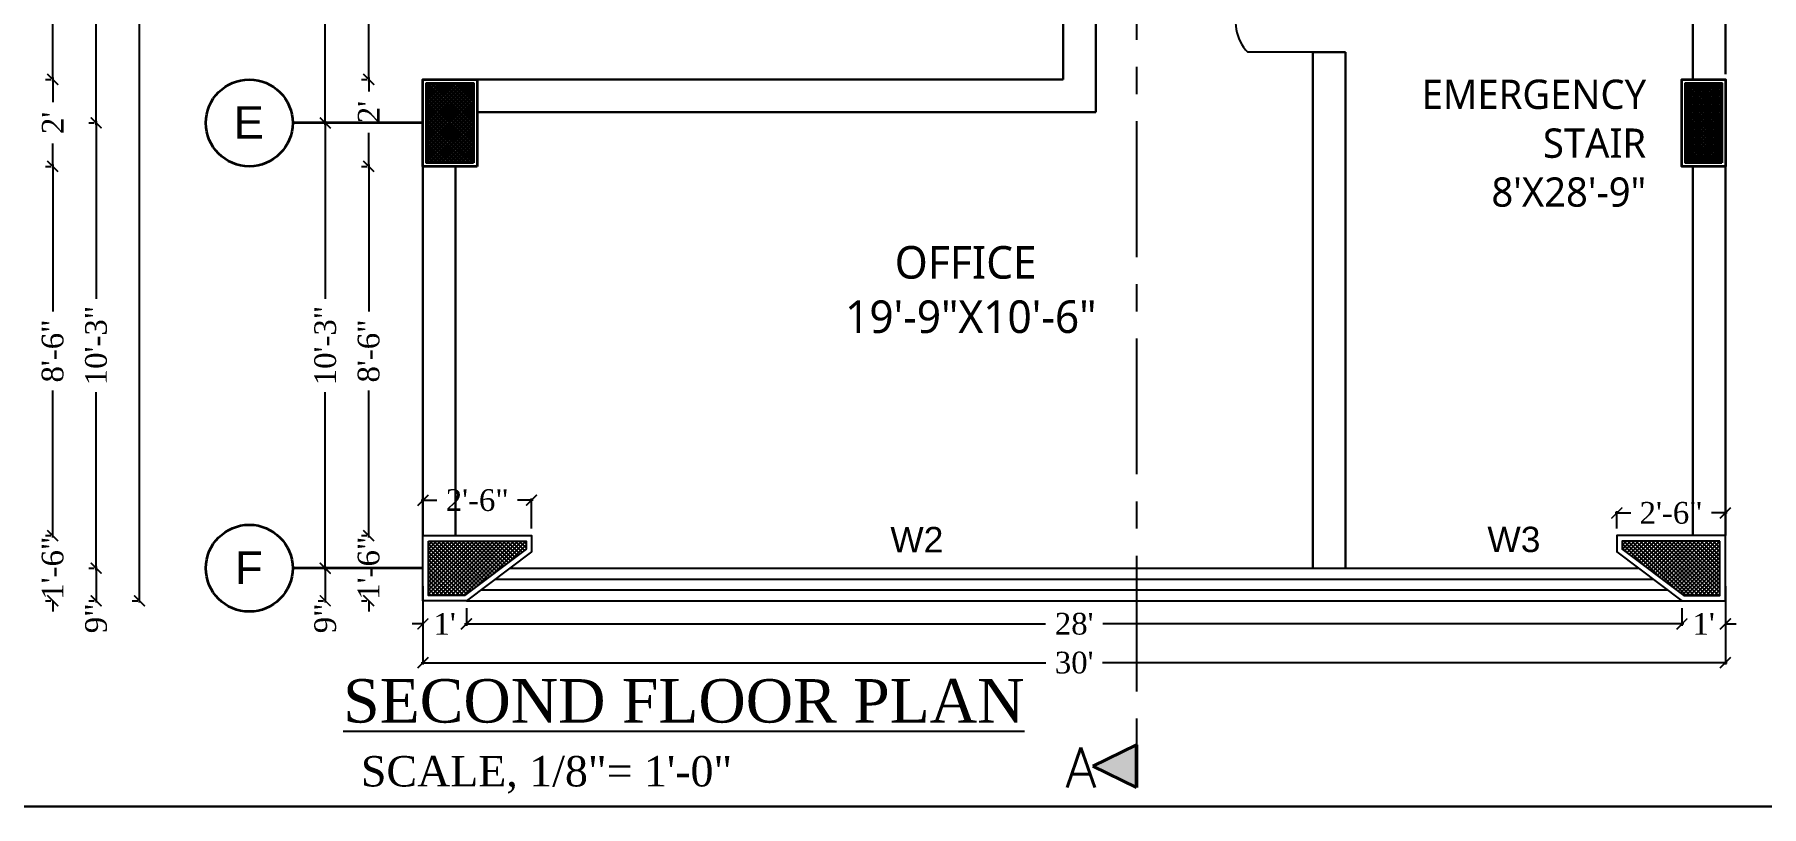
# Model space of a CAD drawing. Header units: inches. Extents: x 137014 to 144844, y -150241 to -148176.
# Drawn here: x 140044.8 to 140522.1, y -150221.1 to -150007.9 of the extents above; entities that cross this region are included whole.
import ezdxf

# ---------------------------------------------------------------- set-up
doc = ezdxf.new("R2010")
doc.units = ezdxf.units.IN
doc.header["$LTSCALE"] = 15
doc.header["$MEASUREMENT"] = 0
doc.header["$PDMODE"] = 2
doc.linetypes.add('CENTER', pattern=[2, 1.25, -0.25, 0.25, -0.25])
doc.linetypes.add('DASHEDX2', pattern=[1.5, 1, -0.5])
doc.layers.get('0').update_dxf_attribs({"linetype": 'CONTINUOUS'})
doc.layers.get('Defpoints').update_dxf_attribs({"linetype": 'CONTINUOUS'})
for name, color, linetype in [('COLUMN', 4, 'CONTINUOUS'), ('Column Hatch', 32, 'CONTINUOUS'), ('dimenion', 8, 'CONTINUOUS'), ('door', 74, 'CONTINUOUS'), ('dooted', 7, 'DASHEDX2'), ('HATCH', 252, 'CONTINUOUS'), ('TEXT', 2, 'CONTINUOUS'), ('TXT', 3, 'CONTINUOUS'), ('WINDOW', 140, 'CONTINUOUS')]:
    doc.layers.add(name, color=color, linetype=linetype)
for name, color, linetype, lineweight in [('DIMENSION', 251, 'CONTINUOUS', 15), ('tex2', 2, 'CONTINUOUS', 0), ('WALL', 1, 'CONTINUOUS', 30), ('WALLS', 1, 'CONTINUOUS', 50)]:
    doc.layers.add(name, color=color, linetype=linetype, lineweight=lineweight)
doc.styles.add('arial', font='times.ttf')
doc.styles.add('ROMANS', font='romans.shx')
doc.styles.get("Standard").update_dxf_attribs({"font": 'romand.shx', "height": 8})
doc.styles.add('times', font='times.ttf', dxfattribs={"height": 6})
doc.dimstyles.new('NAUMAN', dxfattribs={"dimtxt": 7, "dimasz": 3, "dimexe": 0.5, "dimexo": 2, "dimgap": 3, "dimtad": 0, "dimdec": 1, "dimzin": 0, "dimdsep": 46, "dimlunit": 4, "dimtxsty": 'times', "dimblk1": 'ARCHTICK', "dimblk2": 'ARCHTICK', "dimsah": 1, "dimcen": 0, "dimdle": 0.5, "dimclrd": 256, "dimclre": 256, "dimclrt": 2, "dimadec": 0, "dimazin": 0, "dimtfac": 1, "dimtdec": 1, "dimtix": 1, "dimtofl": 0, "dimtmove": 1, "dimatfit": 3, "dimldrblk": 'ARCHTICK', "dimfxl": 4, "dimtolj": 1, "dimtzin": 0, "dimarcsym": 0})
pattern_1 = [(45, (112010.85096, -150784.0683), (-0.561266008, 0.561266008), []), (135, (112010.85096, -150784.0683), (-0.561266008, -0.561266008), [])]

# ---------------------------------------------------------------- blocks, each defined once
blk = doc.blocks.new('_ARCHTICK')
at = {"color": 0, "linetype": 'ByBlock', "const_width": 0.15}
blk.add_lwpolyline([(-0.5, -0.5), (0.5, 0.5)], dxfattribs=at)
blk = doc.blocks.new('*D859')
at = {"layer": 'Defpoints', "color": 0, "ltscale": 5, "transparency": 16777216}
for p in [(140061.81, -150032.28), (140061.81, -150155.28), (140061.81, -150155.28)]:
    blk.add_point(p, dxfattribs=at)
at = {"layer": 'HATCH', "lineweight": -2, "ltscale": 5, "transparency": 16777216}
for p, q in [((140059.81, -150032.28), (140061.31, -150032.28)), ((140061.81, -150031.78), (140061.81, -150080.87)), ((140061.81, -150155.78), (140061.81, -150106.7)), ((140059.81, -150155.28), (140061.31, -150155.28))]:
    blk.add_line(p, q, dxfattribs=at)
at = {"layer": 'HATCH', "lineweight": -2, "ltscale": 5, "transparency": 16777216, "xscale": 3, "yscale": 3, "zscale": 3}
for p, rotation in [((140061.81, -150032.28), 90), ((140061.81, -150155.28), 270)]:
    blk.add_blockref('_ARCHTICK', p, dxfattribs=dict(at, rotation=rotation))
at = {"layer": 'HATCH', "color": 2, "ltscale": 5, "transparency": 16777216, "insert": (140061.81, -150093.78), "char_height": 6, "attachment_point": 5, "rotation": 90, "style": 'times'}
blk.add_mtext('\\A1;10\'-3"', dxfattribs=at)
blk = doc.blocks.new('*D867')
at = {"layer": 'Defpoints', "color": 0, "ltscale": 5, "transparency": 16777216}
for p in [(140061.81, -149856.28), (140061.81, -150032.28), (140061.81, -150032.28)]:
    blk.add_point(p, dxfattribs=at)
at = {"layer": 'HATCH', "lineweight": -2, "ltscale": 5, "transparency": 16777216}
for p, q in [((140059.81, -149856.28), (140061.31, -149856.28)), ((140061.81, -149855.78), (140061.81, -149931.37)), ((140061.81, -150032.78), (140061.81, -149957.2)), ((140059.81, -150032.28), (140061.31, -150032.28))]:
    blk.add_line(p, q, dxfattribs=at)
at = {"layer": 'HATCH', "lineweight": -2, "ltscale": 5, "transparency": 16777216, "xscale": 3, "yscale": 3, "zscale": 3}
for p, rotation in [((140061.81, -149856.28), 90), ((140061.81, -150032.28), 270)]:
    blk.add_blockref('_ARCHTICK', p, dxfattribs=dict(at, rotation=rotation))
at = {"layer": 'HATCH', "color": 2, "ltscale": 5, "transparency": 16777216, "insert": (140061.81, -149944.28), "char_height": 6, "attachment_point": 5, "rotation": 90, "style": 'times'}
blk.add_mtext('\\A1;14\'-8"', dxfattribs=at)
blk = doc.blocks.new('*D870')
at = {"layer": 'Defpoints', "color": 0, "ltscale": 5, "transparency": 16777216}
for p in [(140061.81, -150155.28), (140061.81, -150164.28), (140061.81, -150164.28)]:
    blk.add_point(p, dxfattribs=at)
at = {"layer": 'HATCH', "lineweight": -2, "ltscale": 5, "transparency": 16777216}
for p, q in [((140061.81, -150154.78), (140061.81, -150164.78)), ((140059.81, -150155.28), (140061.31, -150155.28)), ((140059.81, -150164.28), (140061.31, -150164.28))]:
    blk.add_line(p, q, dxfattribs=at)
at = {"layer": 'HATCH', "lineweight": -2, "ltscale": 5, "transparency": 16777216, "xscale": 3, "yscale": 3, "zscale": 3}
for p, rotation in [((140061.81, -150155.28), 90), ((140061.81, -150164.28), 270)]:
    blk.add_blockref('_ARCHTICK', p, dxfattribs=dict(at, rotation=rotation))
at = {"layer": 'HATCH', "color": 2, "ltscale": 5, "transparency": 16777216, "insert": (140061.81, -150169.13), "char_height": 6, "attachment_point": 5, "rotation": 90, "style": 'times'}
blk.add_mtext('\\A1;9"', dxfattribs=at)
blk = doc.blocks.new('*D871')
at = {"layer": 'Defpoints', "color": 0, "ltscale": 5, "transparency": 16777216}
for p in [(140049.81, -150020.28), (140049.81, -150044.28), (140049.81, -150044.28)]:
    blk.add_point(p, dxfattribs=at)
at = {"layer": 'HATCH', "lineweight": -2, "ltscale": 5, "transparency": 16777216}
for p, q in [((140047.81, -150020.28), (140049.31, -150020.28)), ((140049.81, -150019.78), (140049.81, -150026.55)), ((140049.81, -150044.78), (140049.81, -150038.01)), ((140047.81, -150044.28), (140049.31, -150044.28))]:
    blk.add_line(p, q, dxfattribs=at)
at = {"layer": 'HATCH', "lineweight": -2, "ltscale": 5, "transparency": 16777216, "xscale": 3, "yscale": 3, "zscale": 3}
for p, rotation in [((140049.81, -150020.28), 90), ((140049.81, -150044.28), 270)]:
    blk.add_blockref('_ARCHTICK', p, dxfattribs=dict(at, rotation=rotation))
at = {"layer": 'HATCH', "color": 2, "ltscale": 5, "transparency": 16777216, "insert": (140049.81, -150032.28), "char_height": 6, "attachment_point": 5, "rotation": 90, "style": 'times'}
blk.add_mtext("\\A1;2'", dxfattribs=at)
blk = doc.blocks.new('*D873')
at = {"layer": 'Defpoints', "color": 0, "ltscale": 5, "transparency": 16777216}
for p in [(140049.81, -149868.28), (140049.81, -150020.28), (140049.81, -150020.28)]:
    blk.add_point(p, dxfattribs=at)
at = {"layer": 'HATCH', "lineweight": -2, "ltscale": 5, "transparency": 16777216}
for p, q in [((140047.81, -149868.28), (140049.31, -149868.28)), ((140049.81, -149867.78), (140049.81, -149931.37)), ((140049.81, -150020.78), (140049.81, -149957.2)), ((140047.81, -150020.28), (140049.31, -150020.28))]:
    blk.add_line(p, q, dxfattribs=at)
at = {"layer": 'HATCH', "lineweight": -2, "ltscale": 5, "transparency": 16777216, "xscale": 3, "yscale": 3, "zscale": 3}
for p, rotation in [((140049.81, -149868.28), 90), ((140049.81, -150020.28), 270)]:
    blk.add_blockref('_ARCHTICK', p, dxfattribs=dict(at, rotation=rotation))
at = {"layer": 'HATCH', "color": 2, "ltscale": 5, "transparency": 16777216, "insert": (140049.81, -149944.28), "char_height": 6, "attachment_point": 5, "rotation": 90, "style": 'times'}
blk.add_mtext('\\A1;12\'-8"', dxfattribs=at)
blk = doc.blocks.new('*D875')
at = {"layer": 'Defpoints', "color": 0, "ltscale": 5, "transparency": 16777216}
for p in [(140049.81, -150146.28), (140049.81, -150164.28), (140049.81, -150164.28)]:
    blk.add_point(p, dxfattribs=at)
at = {"layer": 'HATCH', "lineweight": -2, "ltscale": 5, "transparency": 16777216}
for p, q in [((140049.81, -150146.28), (140049.81, -150143.28)), ((140047.81, -150146.28), (140049.31, -150146.28)), ((140047.81, -150164.28), (140049.31, -150164.28)), ((140049.81, -150164.28), (140049.81, -150167.28))]:
    blk.add_line(p, q, dxfattribs=at)
at = {"layer": 'HATCH', "lineweight": -2, "ltscale": 5, "transparency": 16777216, "xscale": 3, "yscale": 3, "zscale": 3}
for p, rotation in [((140049.81, -150146.28), 270), ((140049.81, -150164.28), 90)]:
    blk.add_blockref('_ARCHTICK', p, dxfattribs=dict(at, rotation=rotation))
at = {"layer": 'HATCH', "color": 2, "ltscale": 5, "transparency": 16777216, "insert": (140049.81, -150155.28), "char_height": 6, "attachment_point": 5, "rotation": 90, "style": 'times'}
blk.add_mtext('\\A1;1\'-6"', dxfattribs=at)
blk = doc.blocks.new('*D876')
at = {"layer": 'Defpoints', "color": 0, "ltscale": 5, "transparency": 16777216}
for p in [(140049.81, -150044.28), (140049.81, -150146.28), (140049.81, -150146.28)]:
    blk.add_point(p, dxfattribs=at)
at = {"layer": 'HATCH', "lineweight": -2, "ltscale": 5, "transparency": 16777216}
for p, q in [((140047.81, -150044.28), (140049.31, -150044.28)), ((140049.81, -150043.78), (140049.81, -150084.33)), ((140049.81, -150146.78), (140049.81, -150106.23)), ((140047.81, -150146.28), (140049.31, -150146.28))]:
    blk.add_line(p, q, dxfattribs=at)
at = {"layer": 'HATCH', "lineweight": -2, "ltscale": 5, "transparency": 16777216, "xscale": 3, "yscale": 3, "zscale": 3}
for p, rotation in [((140049.81, -150044.28), 90), ((140049.81, -150146.28), 270)]:
    blk.add_blockref('_ARCHTICK', p, dxfattribs=dict(at, rotation=rotation))
at = {"layer": 'HATCH', "color": 2, "ltscale": 5, "transparency": 16777216, "insert": (140049.81, -150095.28), "char_height": 6, "attachment_point": 5, "rotation": 90, "style": 'times'}
blk.add_mtext('\\A1;8\'-6"', dxfattribs=at)
blk = doc.blocks.new('*D877')
at = {"layer": 'Defpoints', "color": 0, "ltscale": 5, "transparency": 16777216}
for p in [(140073.81, -149444.28), (140073.81, -150164.28), (140073.81, -150164.28)]:
    blk.add_point(p, dxfattribs=at)
at = {"layer": 'HATCH', "lineweight": -2, "ltscale": 5, "transparency": 16777216}
for p, q in [((140073.81, -149443.78), (140073.81, -149796.43)), ((140071.81, -149444.28), (140073.31, -149444.28)), ((140073.81, -150164.78), (140073.81, -149812.13)), ((140071.81, -150164.28), (140073.31, -150164.28))]:
    blk.add_line(p, q, dxfattribs=at)
at = {"layer": 'HATCH', "lineweight": -2, "ltscale": 5, "transparency": 16777216, "xscale": 3, "yscale": 3, "zscale": 3}
for p, rotation in [((140073.81, -149444.28), 90), ((140073.81, -150164.28), 270)]:
    blk.add_blockref('_ARCHTICK', p, dxfattribs=dict(at, rotation=rotation))
at = {"layer": 'HATCH', "color": 2, "ltscale": 5, "transparency": 16777216, "insert": (140073.81, -149804.28), "char_height": 6, "attachment_point": 5, "rotation": 90, "style": 'times'}
blk.add_mtext("\\A1;60'", dxfattribs=at)
blk = doc.blocks.new('ddd')
at = {"layer": 'Column Hatch', "lineweight": 35}
h = blk.add_hatch(dxfattribs=at)
h.set_pattern_fill('ANSI37', color=256, scale=6, angle=270)
h.paths.add_polyline_path([(1, -23), (11, -23), (11, -1), (1, -1)])
at = {"layer": 'COLUMN', "lineweight": 35}
blk.add_lwpolyline([(0, -24), (12, -24), (12, 0), (0, 0)], close=True, dxfattribs=at)
at = {"layer": 'Column Hatch', "lineweight": 35}
blk.add_lwpolyline([(1, -23), (11, -23), (11, -1), (1, -1)], close=True, dxfattribs=at)
blk = doc.blocks.new('*D944')
at = {"layer": 'Defpoints', "color": 0, "ltscale": 5, "transparency": 16777216}
for p in [(140152.15, -150136.51), (140152.15, -150146.28), (140182.15, -150146.28)]:
    blk.add_point(p, dxfattribs=at)
at = {"layer": 'HATCH', "lineweight": -2, "ltscale": 5, "transparency": 16777216}
for p, q in [((140152.15, -150144.28), (140152.15, -150136.01)), ((140182.15, -150144.28), (140182.15, -150136.01)), ((140151.65, -150136.51), (140156.03, -150136.51)), ((140182.65, -150136.51), (140178.27, -150136.51))]:
    blk.add_line(p, q, dxfattribs=at)
at = {"layer": 'HATCH', "lineweight": -2, "ltscale": 5, "transparency": 16777216, "xscale": 3, "yscale": 3, "zscale": 3, "rotation": 180}
blk.add_blockref('_ARCHTICK', (140152.15, -150136.51), dxfattribs=at)
at = {"layer": 'HATCH', "lineweight": -2, "ltscale": 5, "transparency": 16777216, "xscale": 3, "yscale": 3, "zscale": 3}
blk.add_blockref('_ARCHTICK', (140182.15, -150136.51), dxfattribs=at)
at = {"layer": 'HATCH', "color": 2, "ltscale": 5, "transparency": 16777216, "insert": (140167.15, -150136.51), "char_height": 6, "attachment_point": 5, "style": 'times'}
blk.add_mtext('\\A1;2\'-6"', dxfattribs=at)
blk = doc.blocks.new('*D945')
at = {"layer": 'Defpoints', "color": 0, "ltscale": 5, "transparency": 16777216}
for p in [(140482.15, -150140.03), (140482.15, -150146.28), (140512.15, -150146.28)]:
    blk.add_point(p, dxfattribs=at)
at = {"layer": 'HATCH', "lineweight": -2, "ltscale": 5, "transparency": 16777216}
for p, q in [((140481.65, -150140.03), (140486.03, -150140.03)), ((140482.15, -150144.28), (140482.15, -150139.53)), ((140512.65, -150140.03), (140508.27, -150140.03)), ((140512.15, -150144.28), (140512.15, -150139.53))]:
    blk.add_line(p, q, dxfattribs=at)
at = {"layer": 'HATCH', "lineweight": -2, "ltscale": 5, "transparency": 16777216, "xscale": 3, "yscale": 3, "zscale": 3, "rotation": 180}
blk.add_blockref('_ARCHTICK', (140482.15, -150140.03), dxfattribs=at)
at = {"layer": 'HATCH', "lineweight": -2, "ltscale": 5, "transparency": 16777216, "xscale": 3, "yscale": 3, "zscale": 3}
blk.add_blockref('_ARCHTICK', (140512.15, -150140.03), dxfattribs=at)
at = {"layer": 'HATCH', "color": 2, "ltscale": 5, "transparency": 16777216, "insert": (140497.15, -150140.03), "char_height": 6, "attachment_point": 5, "style": 'times'}
blk.add_mtext('\\A1;2\'-6"', dxfattribs=at)
blk = doc.blocks.new('*D1003')
at = {"layer": 'Defpoints', "color": 0, "ltscale": 5, "transparency": 16777216}
for p in [(140125.15, -149856.28), (140125.15, -150032.28), (140125.15, -150032.28)]:
    blk.add_point(p, dxfattribs=at)
at = {"layer": 'HATCH', "lineweight": -2, "ltscale": 5, "transparency": 16777216}
for p, q in [((140123.15, -149856.28), (140124.65, -149856.28)), ((140125.15, -149855.78), (140125.15, -149931.37)), ((140125.15, -150032.78), (140125.15, -149957.2)), ((140123.15, -150032.28), (140124.65, -150032.28))]:
    blk.add_line(p, q, dxfattribs=at)
at = {"layer": 'HATCH', "lineweight": -2, "ltscale": 5, "transparency": 16777216, "xscale": 3, "yscale": 3, "zscale": 3}
for p, rotation in [((140125.15, -149856.28), 90), ((140125.15, -150032.28), 270)]:
    blk.add_blockref('_ARCHTICK', p, dxfattribs=dict(at, rotation=rotation))
at = {"layer": 'HATCH', "color": 2, "ltscale": 5, "transparency": 16777216, "insert": (140125.15, -149944.28), "char_height": 6, "attachment_point": 5, "rotation": 90, "style": 'times'}
blk.add_mtext('\\A1;14\'-8"', dxfattribs=at)
blk = doc.blocks.new('*D1004')
at = {"layer": 'Defpoints', "color": 0, "ltscale": 5, "transparency": 16777216}
for p in [(140125.15, -150032.28), (140125.15, -150155.28), (140125.15, -150155.28)]:
    blk.add_point(p, dxfattribs=at)
at = {"layer": 'HATCH', "lineweight": -2, "ltscale": 5, "transparency": 16777216}
for p, q in [((140123.15, -150032.28), (140124.65, -150032.28)), ((140125.15, -150031.78), (140125.15, -150080.87)), ((140125.15, -150155.78), (140125.15, -150106.7)), ((140123.15, -150155.28), (140124.65, -150155.28))]:
    blk.add_line(p, q, dxfattribs=at)
at = {"layer": 'HATCH', "lineweight": -2, "ltscale": 5, "transparency": 16777216, "xscale": 3, "yscale": 3, "zscale": 3}
for p, rotation in [((140125.15, -150032.28), 90), ((140125.15, -150155.28), 270)]:
    blk.add_blockref('_ARCHTICK', p, dxfattribs=dict(at, rotation=rotation))
at = {"layer": 'HATCH', "color": 2, "ltscale": 5, "transparency": 16777216, "insert": (140125.15, -150093.78), "char_height": 6, "attachment_point": 5, "rotation": 90, "style": 'times'}
blk.add_mtext('\\A1;10\'-3"', dxfattribs=at)
blk = doc.blocks.new('*D1005')
at = {"layer": 'Defpoints', "color": 0, "ltscale": 5, "transparency": 16777216}
for p in [(140125.15, -150155.28), (140125.15, -150164.28), (140125.15, -150164.28)]:
    blk.add_point(p, dxfattribs=at)
at = {"layer": 'HATCH', "lineweight": -2, "ltscale": 5, "transparency": 16777216}
for p, q in [((140125.15, -150154.78), (140125.15, -150164.78)), ((140123.15, -150155.28), (140124.65, -150155.28)), ((140123.15, -150164.28), (140124.65, -150164.28))]:
    blk.add_line(p, q, dxfattribs=at)
at = {"layer": 'HATCH', "lineweight": -2, "ltscale": 5, "transparency": 16777216, "xscale": 3, "yscale": 3, "zscale": 3}
for p, rotation in [((140125.15, -150155.28), 90), ((140125.15, -150164.28), 270)]:
    blk.add_blockref('_ARCHTICK', p, dxfattribs=dict(at, rotation=rotation))
at = {"layer": 'HATCH', "color": 2, "ltscale": 5, "transparency": 16777216, "insert": (140125.15, -150169.13), "char_height": 6, "attachment_point": 5, "rotation": 90, "style": 'times'}
blk.add_mtext('\\A1;9"', dxfattribs=at)
blk = doc.blocks.new('*D1013')
at = {"layer": 'Defpoints', "color": 0, "ltscale": 5, "transparency": 16777216}
for p in [(140137.15, -149868.28), (140137.15, -150020.28), (140137.15, -150020.28)]:
    blk.add_point(p, dxfattribs=at)
at = {"layer": 'HATCH', "lineweight": -2, "ltscale": 5, "transparency": 16777216}
for p, q in [((140135.15, -149868.28), (140136.65, -149868.28)), ((140137.15, -149867.78), (140137.15, -149931.37)), ((140137.15, -150020.78), (140137.15, -149957.2)), ((140135.15, -150020.28), (140136.65, -150020.28))]:
    blk.add_line(p, q, dxfattribs=at)
at = {"layer": 'HATCH', "lineweight": -2, "ltscale": 5, "transparency": 16777216, "xscale": 3, "yscale": 3, "zscale": 3}
for p, rotation in [((140137.15, -149868.28), 90), ((140137.15, -150020.28), 270)]:
    blk.add_blockref('_ARCHTICK', p, dxfattribs=dict(at, rotation=rotation))
at = {"layer": 'HATCH', "color": 2, "ltscale": 5, "transparency": 16777216, "insert": (140137.15, -149944.28), "char_height": 6, "attachment_point": 5, "rotation": 90, "style": 'times'}
blk.add_mtext('\\A1;12\'-8"', dxfattribs=at)
blk = doc.blocks.new('*D1014')
at = {"layer": 'Defpoints', "color": 0, "ltscale": 5, "transparency": 16777216}
for p in [(140137.15, -150020.28), (140137.15, -150044.28), (140137.15, -150044.28)]:
    blk.add_point(p, dxfattribs=at)
at = {"layer": 'HATCH', "lineweight": -2, "ltscale": 5, "transparency": 16777216}
for p, q in [((140135.15, -150020.28), (140136.65, -150020.28)), ((140137.15, -150019.78), (140137.15, -150023.56)), ((140137.15, -150044.78), (140137.15, -150035.01)), ((140135.15, -150044.28), (140136.65, -150044.28))]:
    blk.add_line(p, q, dxfattribs=at)
at = {"layer": 'HATCH', "lineweight": -2, "ltscale": 5, "transparency": 16777216, "xscale": 3, "yscale": 3, "zscale": 3}
for p, rotation in [((140137.15, -150020.28), 90), ((140137.15, -150044.28), 270)]:
    blk.add_blockref('_ARCHTICK', p, dxfattribs=dict(at, rotation=rotation))
at = {"layer": 'HATCH', "color": 2, "ltscale": 5, "transparency": 16777216, "insert": (140137.15, -150029.28), "char_height": 6, "attachment_point": 5, "rotation": 90, "style": 'times'}
blk.add_mtext("\\A1;2'", dxfattribs=at)
blk = doc.blocks.new('*D1015')
at = {"layer": 'Defpoints', "color": 0, "ltscale": 5, "transparency": 16777216}
for p in [(140137.15, -150044.28), (140137.15, -150146.28), (140137.15, -150146.28)]:
    blk.add_point(p, dxfattribs=at)
at = {"layer": 'HATCH', "lineweight": -2, "ltscale": 5, "transparency": 16777216}
for p, q in [((140135.15, -150044.28), (140136.65, -150044.28)), ((140137.15, -150043.78), (140137.15, -150084.33)), ((140137.15, -150146.78), (140137.15, -150106.23)), ((140135.15, -150146.28), (140136.65, -150146.28))]:
    blk.add_line(p, q, dxfattribs=at)
at = {"layer": 'HATCH', "lineweight": -2, "ltscale": 5, "transparency": 16777216, "xscale": 3, "yscale": 3, "zscale": 3}
for p, rotation in [((140137.15, -150044.28), 90), ((140137.15, -150146.28), 270)]:
    blk.add_blockref('_ARCHTICK', p, dxfattribs=dict(at, rotation=rotation))
at = {"layer": 'HATCH', "color": 2, "ltscale": 5, "transparency": 16777216, "insert": (140137.15, -150095.28), "char_height": 6, "attachment_point": 5, "rotation": 90, "style": 'times'}
blk.add_mtext('\\A1;8\'-6"', dxfattribs=at)
blk = doc.blocks.new('*D1016')
at = {"layer": 'Defpoints', "color": 0, "ltscale": 5, "transparency": 16777216}
for p in [(140137.15, -150146.28), (140137.15, -150164.28), (140137.15, -150164.28)]:
    blk.add_point(p, dxfattribs=at)
at = {"layer": 'HATCH', "lineweight": -2, "ltscale": 5, "transparency": 16777216}
for p, q in [((140137.15, -150146.28), (140137.15, -150143.28)), ((140135.15, -150146.28), (140136.65, -150146.28)), ((140135.15, -150164.28), (140136.65, -150164.28)), ((140137.15, -150164.28), (140137.15, -150167.28))]:
    blk.add_line(p, q, dxfattribs=at)
at = {"layer": 'HATCH', "lineweight": -2, "ltscale": 5, "transparency": 16777216, "xscale": 3, "yscale": 3, "zscale": 3}
for p, rotation in [((140137.15, -150146.28), 270), ((140137.15, -150164.28), 90)]:
    blk.add_blockref('_ARCHTICK', p, dxfattribs=dict(at, rotation=rotation))
at = {"layer": 'HATCH', "color": 2, "ltscale": 5, "transparency": 16777216, "insert": (140137.15, -150155.28), "char_height": 6, "attachment_point": 5, "rotation": 90, "style": 'times'}
blk.add_mtext('\\A1;1\'-6"', dxfattribs=at)
blk = doc.blocks.new('*D1018')
at = {"layer": 'Defpoints', "color": 0, "ltscale": 5, "transparency": 16777216}
for p in [(140152.15, -150158.28), (140512.15, -150158.28), (140152.15, -150181.39)]:
    blk.add_point(p, dxfattribs=at)
at = {"layer": 'dimenion', "lineweight": -2, "ltscale": 5, "transparency": 16777216}
for p, q in [((140152.15, -150160.28), (140152.15, -150181.89)), ((140512.15, -150160.28), (140512.15, -150181.89)), ((140151.65, -150181.39), (140324.29, -150181.39)), ((140512.65, -150181.39), (140340.01, -150181.39))]:
    blk.add_line(p, q, dxfattribs=at)
at = {"layer": 'dimenion', "lineweight": -2, "ltscale": 5, "transparency": 16777216, "xscale": 3, "yscale": 3, "zscale": 3, "rotation": 180}
blk.add_blockref('_ARCHTICK', (140152.15, -150181.39), dxfattribs=at)
at = {"layer": 'dimenion', "lineweight": -2, "ltscale": 5, "transparency": 16777216, "xscale": 3, "yscale": 3, "zscale": 3}
blk.add_blockref('_ARCHTICK', (140512.15, -150181.39), dxfattribs=at)
at = {"layer": 'dimenion', "color": 2, "ltscale": 5, "transparency": 16777216, "insert": (140332.15, -150181.39), "char_height": 6, "attachment_point": 5, "style": 'times'}
blk.add_mtext("\\A1;30'", dxfattribs=at)
blk = doc.blocks.new('*D1019')
at = {"layer": 'Defpoints', "color": 0, "ltscale": 5, "transparency": 16777216}
for p in [(140152.15, -150164.28), (140164.15, -150164.28), (140164.15, -150170.66)]:
    blk.add_point(p, dxfattribs=at)
at = {"layer": 'HATCH', "lineweight": -2, "ltscale": 5, "transparency": 16777216}
for p, q in [((140152.15, -150166.28), (140152.15, -150171.16)), ((140164.15, -150166.28), (140164.15, -150171.16)), ((140152.15, -150170.66), (140149.15, -150170.66)), ((140164.15, -150170.66), (140167.15, -150170.66))]:
    blk.add_line(p, q, dxfattribs=at)
at = {"layer": 'HATCH', "lineweight": -2, "ltscale": 5, "transparency": 16777216, "xscale": 3, "yscale": 3, "zscale": 3}
blk.add_blockref('_ARCHTICK', (140152.15, -150170.66), dxfattribs=at)
at = {"layer": 'HATCH', "lineweight": -2, "ltscale": 5, "transparency": 16777216, "xscale": 3, "yscale": 3, "zscale": 3, "rotation": 180}
blk.add_blockref('_ARCHTICK', (140164.15, -150170.66), dxfattribs=at)
at = {"layer": 'HATCH', "color": 2, "ltscale": 5, "transparency": 16777216, "insert": (140158.15, -150170.66), "char_height": 6, "attachment_point": 5, "style": 'times'}
blk.add_mtext("\\A1;1'", dxfattribs=at)
blk = doc.blocks.new('*D1020')
at = {"layer": 'Defpoints', "color": 0, "ltscale": 5, "transparency": 16777216}
for p in [(140164.15, -150164.28), (140500.15, -150164.28), (140500.15, -150170.66)]:
    blk.add_point(p, dxfattribs=at)
at = {"layer": 'HATCH', "lineweight": -2, "ltscale": 5, "transparency": 16777216}
for p, q in [((140164.15, -150166.28), (140164.15, -150171.16)), ((140500.15, -150166.28), (140500.15, -150171.16)), ((140163.65, -150170.66), (140324.2, -150170.66)), ((140500.65, -150170.66), (140340.09, -150170.66))]:
    blk.add_line(p, q, dxfattribs=at)
at = {"layer": 'HATCH', "lineweight": -2, "ltscale": 5, "transparency": 16777216, "xscale": 3, "yscale": 3, "zscale": 3, "rotation": 180}
blk.add_blockref('_ARCHTICK', (140164.15, -150170.66), dxfattribs=at)
at = {"layer": 'HATCH', "lineweight": -2, "ltscale": 5, "transparency": 16777216, "xscale": 3, "yscale": 3, "zscale": 3}
blk.add_blockref('_ARCHTICK', (140500.15, -150170.66), dxfattribs=at)
at = {"layer": 'HATCH', "color": 2, "ltscale": 5, "transparency": 16777216, "insert": (140332.15, -150170.66), "char_height": 6, "attachment_point": 5, "style": 'times'}
blk.add_mtext("\\A1;28'", dxfattribs=at)
blk = doc.blocks.new('*D1021')
at = {"layer": 'Defpoints', "color": 0, "ltscale": 5, "transparency": 16777216}
for p in [(140500.15, -150164.28), (140512.15, -150164.28), (140500.15, -150170.66)]:
    blk.add_point(p, dxfattribs=at)
at = {"layer": 'HATCH', "lineweight": -2, "ltscale": 5, "transparency": 16777216}
for p, q in [((140500.15, -150166.28), (140500.15, -150171.16)), ((140512.15, -150166.28), (140512.15, -150171.16)), ((140500.15, -150170.66), (140497.15, -150170.66)), ((140512.15, -150170.66), (140515.15, -150170.66))]:
    blk.add_line(p, q, dxfattribs=at)
at = {"layer": 'HATCH', "lineweight": -2, "ltscale": 5, "transparency": 16777216, "xscale": 3, "yscale": 3, "zscale": 3}
blk.add_blockref('_ARCHTICK', (140500.15, -150170.66), dxfattribs=at)
at = {"layer": 'HATCH', "lineweight": -2, "ltscale": 5, "transparency": 16777216, "xscale": 3, "yscale": 3, "zscale": 3, "rotation": 180}
blk.add_blockref('_ARCHTICK', (140512.15, -150170.66), dxfattribs=at)
at = {"layer": 'HATCH', "color": 2, "ltscale": 5, "transparency": 16777216, "insert": (140506.15, -150170.66), "char_height": 6, "attachment_point": 5, "style": 'times'}
blk.add_mtext("\\A1;1'", dxfattribs=at)

msp = doc.modelspace()

# ---------------------------------------------------------------- hatches: boundary and pattern name
at = {"layer": 'Column Hatch', "lineweight": 35}
h = msp.add_hatch(dxfattribs=at)
h.set_pattern_fill('ANSI37', color=256, scale=0.25)
h.set_pattern_definition([(45, (140500.14945, -150020.28335), (-0.561266, 0.561266), []), (135, (140500.14945, -150020.28335), (-0.561266, -0.561266), [])])
h.paths.add_polyline_path([(140166.14945, -150043.28335), (140153.14945, -150043.28335), (140153.14945, -150021.28335), (140166.14945, -150021.28335)])
at = {"layer": 'Column Hatch'}
h = msp.add_hatch(dxfattribs=at)
h.set_pattern_fill('ANSI37', color=256, scale=0.25)
h.set_pattern_definition(pattern_1)
edge = h.paths.add_edge_path(flags=16)
edge.add_arc((140158.14945, -150155.28335), 0.01076, 180, 540, ccw=False)
h.paths.add_polyline_path([(140153.64945, -150147.78335), (140180.64945, -150147.78335), (140180.64945, -150150.03335), (140163.64945, -150162.78335), (140153.64945, -150162.78335)])
h = msp.add_hatch(dxfattribs=at)
h.set_pattern_fill('ANSI37', color=256, scale=0.25)
h.set_pattern_definition(pattern_1)
edge = h.paths.add_edge_path(flags=16)
edge.add_arc((140506.14945, -150155.28335), 0.000325, 180, 540, ccw=False)
edge = h.paths.add_edge_path(flags=0)
edge.add_arc((140482.0145, -150155.27823), 15.14421, 357.9963631, 362.0036369, ccw=False)
edge.add_arc((140493.06597, -150155.54553), 4.09189, 356.3262836, 363.6737164)
edge.add_arc((140485.57817, -150155.01605), 11.57437, 358.6766856, 361.3233144)
edge = h.paths.add_edge_path(flags=16)
edge.add_arc((140482.0145, -150155.27823), 15.14421, 357.9963631, 362.0036369, ccw=False)
edge.add_arc((140493.06597, -150155.54553), 4.09189, 356.3262836, 363.6737164)
edge.add_arc((140485.57817, -150155.01605), 11.57437, 358.6766856, 361.3233144)
h.paths.add_polyline_path([(140510.64945, -150147.78335), (140483.64945, -150147.78335), (140483.64945, -150150.03335), (140500.64945, -150162.78335), (140510.64945, -150162.78335)])
edge = h.paths.add_edge_path(flags=0)
edge.add_arc((140493.06597, -150155.54553), 4.09189, 356.3262836, 363.6737164, ccw=False)
edge.add_arc((140510.36576, -150155.27823), 13.22691, 177.705781, 182.294219, ccw=False)
edge.add_arc((140485.57817, -150155.01605), 11.57437, 358.6766856, 361.3233144, ccw=False)
edge = h.paths.add_edge_path(flags=16)
edge.add_line((140497.14945, -150154.75758), (140497.13704, -150154.74875))
edge.add_arc((140464.48942, -150155.48535), 32.65593, 359.4343904, 361.2925065, ccw=False)
edge.add_line((140497.14375, -150155.80772), (140497.15837, -150155.81594))
edge.add_arc((140581.96887, -150154.57174), 84.81962, 180.1255394, 180.8404902, ccw=False)
edge = h.paths.add_edge_path(flags=0)
edge.add_arc((140493.06597, -150155.54553), 4.09189, 356.3262836, 363.6737164, ccw=False)
edge.add_arc((140510.36576, -150155.27823), 13.22691, 177.705781, 182.294219, ccw=False)
edge.add_arc((140485.57817, -150155.01605), 11.57437, 358.6766856, 361.3233144, ccw=False)
at = {"layer": 'DIMENSION', "ltscale": 5}
msp.add_hatch(color=256, dxfattribs=at).paths.add_polyline_path([(140337.32894, -150209.96263), (140349.35644, -150215.89934), (140349.35644, -150204.02593)])

# ---------------------------------------------------------------- linework, layer by layer
at = {"layer": 'COLUMN', "lineweight": 35}
for p, q in [((140152.14945, -150032.28335), (140116.14945, -150032.28335)), ((140152.14945, -150155.28335), (140116.14945, -150155.28335))]:
    msp.add_line(p, q, dxfattribs=at)
msp.add_lwpolyline([(140167.14945, -150044.28335), (140152.14945, -150044.28335), (140152.14945, -150020.28335), (140167.14945, -150020.28335)], close=True, dxfattribs=at)
at = {"layer": 'COLUMN'}
for points in [[(140152.14945, -150146.28335), (140182.14945, -150146.28335), (140182.14945, -150150.78335), (140164.14945, -150164.28335), (140152.14945, -150164.28335), (140152.14945, -150146.28335)], [(140512.14945, -150146.28335), (140482.14945, -150146.28335), (140482.14945, -150150.78335), (140500.14945, -150164.28335), (140512.14945, -150164.28335), (140512.14945, -150146.28335)]]:
    msp.add_lwpolyline(points, dxfattribs=at)
at = {"layer": 'COLUMN', "lineweight": 35}
for centre in [(140104.14945, -150032.28335), (140104.14945, -150155.28335)]:
    msp.add_circle(centre, 12, dxfattribs=at)
at = {"layer": 'Column Hatch', "lineweight": 35}
msp.add_lwpolyline([(140166.14945, -150043.28335), (140153.14945, -150043.28335), (140153.14945, -150021.28335), (140166.14945, -150021.28335)], close=True, dxfattribs=at)
at = {"layer": 'Column Hatch'}
for points in [[(140153.64945, -150147.78335), (140180.64945, -150147.78335), (140180.64945, -150150.03335), (140163.64945, -150162.78335), (140153.64945, -150162.78335)], [(140510.64945, -150147.78335), (140483.64945, -150147.78335), (140483.64945, -150150.03335), (140500.64945, -150162.78335), (140510.64945, -150162.78335)]]:
    msp.add_lwpolyline(points, close=True, dxfattribs=at)
at = {"layer": 'door'}
msp.add_line((140398.14945, -150012.78335), (140380.14945, -150012.78335), dxfattribs=at)
msp.add_arc((140389.14945, -150004.21192), 12.42857, 90, 223.602819, dxfattribs=at)
at = {"layer": 'dooted', "linetype": 'CENTER', "ltscale": 2}
msp.add_line((140349.35644, -149431.83098), (140349.35644, -150215.89934), dxfattribs=at)
at = {"layer": 'WALL'}
for p, q in [((140503.14945, -150020.28335), (140503.14945, -149868.28335)), ((140512.14945, -150018.78335), (140512.14945, -149868.28335)), ((140329.14945, -149988.28335), (140329.14945, -150020.28335)), ((140338.14945, -149988.28335), (140338.14945, -150029.28335)), ((140398.14945, -150012.78335), (140398.14945, -150155.28335)), ((140398.14945, -150012.78335), (140407.14945, -150012.78335)), ((140407.14945, -150012.78335), (140407.14945, -150155.28335)), ((140329.14945, -150020.28335), (140167.14945, -150020.28335)), ((140167.14945, -150029.28335), (140338.14945, -150029.28335)), ((140167.14945, -150035.28335), (140167.14945, -150044.28335)), ((140152.14945, -150044.28335), (140152.14945, -150146.28335)), ((140161.14945, -150044.28335), (140161.14945, -150146.28335)), ((140167.14945, -150044.28335), (140161.14945, -150044.28335)), ((140503.14945, -150146.28335), (140503.14945, -150044.28335)), ((140512.14945, -150146.28335), (140512.14945, -150044.28335)), ((139129.51063, -150221.08812), (141865.51063, -150221.08812))]:
    msp.add_line(p, q, dxfattribs=at)
at = {"layer": 'WALLS', "ltscale": 5}
for p, q in [((140337.32894, -150209.96263), (140349.35644, -150204.02593)), ((140349.35644, -150215.89934), (140349.35644, -150204.02593)), ((140349.35644, -150215.89934), (140337.32894, -150209.96263))]:
    msp.add_line(p, q, dxfattribs=at)
at = {"layer": 'WINDOW'}
for p, q in [((140172.14945, -150158.28335), (140492.14945, -150158.28335)), ((140176.14945, -150155.28335), (140488.14945, -150155.28335)), ((140164.14945, -150164.28335), (140500.14945, -150164.28335)), ((140168.14945, -150161.28335), (140496.14945, -150161.28335))]:
    msp.add_line(p, q, dxfattribs=at)

# ---------------------------------------------------------------- block references
at = {"layer": 'COLUMN', "xscale": -1}
msp.add_blockref('ddd', (140512.14945, -150020.28335), dxfattribs=at)

# ---------------------------------------------------------------- texts
at = {"layer": 'tex2', "attachment_point": 5, "style": 'arial'}
for s, insert, char_height in [('{\\fArial|b0|i0|c0|p34;E}', (140104.0147, -150032.15863), 9), ('{\\fArial|b0|i0|c0|p34;W2}', (140288.66669, -150147.37502), 7), ('{\\fArial|b0|i0|c0|p34;W3}', (140453.69711, -150147.37502), 7), ('{\\fArial|b0|i0|c0|p34;F}', (140104.0147, -150155.15863), 9)]:
    msp.add_mtext(s, dxfattribs=dict(at, insert=insert, char_height=char_height))
at = {"layer": 'TEXT', "style": 'ROMANS'}
msp.add_text('A', height=11.088, dxfattribs=at).set_placement((140329.73976, -150215.89404))
at = {"layer": 'TEXT'}
for s, insert, char_height, width, attachment_point in [('\\A1;{\\fTrebuchet MS|b0|i0|c0|p34;EMERGENCY \\PSTAIR\\P8\'X28\'-9"}', (140490.25117, -150020.31835), 8.1, 68.3130951, 3), ('\\A1;\\pi24.18247;{\\fTrebuchet MS|b0|i0|c0|p34;OFFICE\\P\\pi10.47641;19\'-9"X10\'-6"}', (140258.35568, -150066.29871), 9, 86.3649364, 1)]:
    msp.add_mtext(s, dxfattribs=dict(at, insert=insert, char_height=char_height, width=width, attachment_point=attachment_point))
at = {"layer": 'TXT', "style": 'arial'}
msp.add_text('SCALE, 1/8"= 1\'-0" ', height=8.4, dxfattribs=at).set_placement((140135.00291, -150215.56528))
at = {"layer": 'TXT', "insert": (140318.41551, -150185.91456), "char_height": 12, "width": 336.6115126, "attachment_point": 3, "style": 'arial'}
msp.add_mtext('{\\LSECOND FLOOR PLAN}', dxfattribs=at)

# ---------------------------------------------------------------- dimensions: what is measured, and where the dimension line sits
at = {"layer": 'dimenion', "ltscale": 5}
dim = msp.add_linear_dim(base=(140152.14945, -150181.39375), p1=(140512.14945, -150158.28335), p2=(140152.14945, -150158.28335), angle=180, dimstyle='NAUMAN', dxfattribs=at)
dim.commit()
dim.dimension.update_dxf_attribs({"geometry": '*D1018', "text_midpoint": (140332.14945, -150181.39375)})
at = {"layer": 'HATCH', "ltscale": 5}
for base, p1, p2, picture, middle in [((140073.81484, -150164.28335), (140073.81484, -149444.28335), (140073.81484, -150164.28335), '*D877', (140073.81484, -149804.28335)), ((140061.81484, -150032.28335), (140061.81484, -149856.28335), (140061.81484, -150032.28335), '*D867', (140061.81484, -149944.28335)), ((140125.14945, -150032.28335), (140125.14945, -149856.28335), (140125.14945, -150032.28335), '*D1003', (140125.14945, -149944.28335)), ((140049.81484, -150020.28335), (140049.81484, -149868.28335), (140049.81484, -150020.28335), '*D873', (140049.81484, -149944.28335)), ((140137.14945, -150020.28335), (140137.14945, -149868.28335), (140137.14945, -150020.28335), '*D1013', (140137.14945, -149944.28335)), ((140049.81484, -150044.28335), (140049.81484, -150020.28335), (140049.81484, -150044.28335), '*D871', (140049.81484, -150032.28335)), ((140061.81484, -150155.28335), (140061.81484, -150032.28335), (140061.81484, -150155.28335), '*D859', (140061.81484, -150093.78335)), ((140125.14945, -150155.28335), (140125.14945, -150032.28335), (140125.14945, -150155.28335), '*D1004', (140125.14945, -150093.78335)), ((140049.81484, -150146.28335), (140049.81484, -150044.28335), (140049.81484, -150146.28335), '*D876', (140049.81484, -150095.28335)), ((140137.14945, -150146.28335), (140137.14945, -150044.28335), (140137.14945, -150146.28335), '*D1015', (140137.14945, -150095.28335)), ((140049.81484, -150164.28335), (140049.81484, -150146.28335), (140049.81484, -150164.28335), '*D875', (140049.81484, -150155.28335)), ((140137.14945, -150164.28335), (140137.14945, -150146.28335), (140137.14945, -150164.28335), '*D1016', (140137.14945, -150155.28335))]:
    dim = msp.add_linear_dim(base=base, p1=p1, p2=p2, angle=90, dimstyle='NAUMAN', dxfattribs=at)
    dim.commit()
    dim.dimension.update_dxf_attribs({"geometry": picture, "text_midpoint": middle})
for base, p1, p2, picture, middle in [((140137.14945, -150044.28335), (140137.14945, -150020.28335), (140137.14945, -150044.28335), '*D1014', (140137.14945, -150029.28471)), ((140061.81484, -150164.28335), (140061.81484, -150155.28335), (140061.81484, -150164.28335), '*D870', (140061.81484, -150169.12998)), ((140125.14945, -150164.28335), (140125.14945, -150155.28335), (140125.14945, -150164.28335), '*D1005', (140125.14945, -150169.12998))]:
    dim = msp.add_linear_dim(base=base, p1=p1, p2=p2, angle=90, dimstyle='NAUMAN', dxfattribs=at)
    dim.commit()
    dim.dimension.update_dxf_attribs({"geometry": picture, "text_midpoint": middle, "dimtype": 160})
for base, p1, p2, picture, middle in [((140152.14945, -150136.50602), (140182.14945, -150146.28335), (140152.14945, -150146.28335), '*D944', (140167.14945, -150136.50602)), ((140482.14945, -150140.0261), (140512.14945, -150146.28335), (140482.14945, -150146.28335), '*D945', (140497.14945, -150140.0261)), ((140164.14945, -150170.65689), (140152.14945, -150164.28335), (140164.14945, -150164.28335), '*D1019', (140158.14945, -150170.65689)), ((140500.14945, -150170.65689), (140164.14945, -150164.28335), (140500.14945, -150164.28335), '*D1020', (140332.14945, -150170.65689)), ((140500.14945, -150170.65689), (140512.14945, -150164.28335), (140500.14945, -150164.28335), '*D1021', (140506.14945, -150170.65689))]:
    dim = msp.add_linear_dim(base=base, p1=p1, p2=p2, dimstyle='NAUMAN', dxfattribs=at)
    dim.commit()
    dim.dimension.update_dxf_attribs({"geometry": picture, "text_midpoint": middle})

doc.saveas('drawing.dxf')
